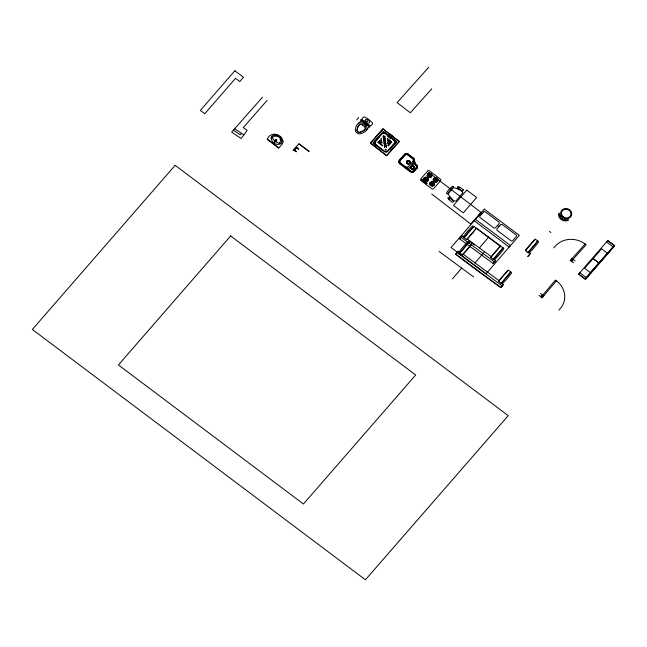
<?xml version="1.0" encoding="UTF-8"?>
<svg xmlns="http://www.w3.org/2000/svg" width="647" height="647" viewBox="0 0 647 647"><rect width="100%" height="100%" fill="white"/><g stroke="black" fill="none" stroke-linecap="round" stroke-linejoin="round"><path stroke-width="0.97" d="M399.725 161.79L400.364 160.302L405.572 154.698M406.437 161.952L406.559 162.551M408.597 168.713L412.487 163.942M410.109 162.462L409.81 163.23M416.547 166.166L416.563 167.177M370.529 143.197L383.056 129.149L399.11 141.483L386.582 155.531L370.529 143.197M398.762 161.685L398.827 161.03A1.431 1.294 17 0 1 398.875 160.812L399.183 160.124M407.65 163.327L406.939 161.879M408.597 168.794L408.653 169.093M409.608 162.664L409.648 162.203M409.826 162.098L409.68 162.931M410.093 161.985L410.012 162.648M410.821 167.896L411.46 166.319M411.055 167.84L411.096 167.177M414.161 167.581L413.926 168.503M414.533 160.763L414.217 161.515M564.54 220.077L564.791 218.516M565.389 220.126L565.615 218.694M272.848 137.504L274.538 136.056L277.773 136.388A5.313 4.796 17 0 1 279.827 137.965L280.782 140.86L279.561 142.672M373.44 142.995L383.307 131.859M396.199 141.766L387.496 151.649L386.138 152.207L384.658 151.819L373.473 143.124M399.717 161.693L400.315 163.084M406.502 162.049L406.542 161.774M406.914 162.057L407.1 161.515M407.561 168.026L407.974 168.269M410.788 167.581L410.861 168.018M413.223 161.03L413.336 159.461M417.299 167.824L417.477 166.675M414.428 161.095L414.525 159.607M406.704 162.065L406.987 161.321M409.405 163.036L409.624 162.591M409.834 162.51L409.624 163.028M410.044 162.785L410.085 162.017M410.877 167.063L410.942 167.104M411.007 166.813L411.363 166.4M411.047 167.379L411.581 166.514M414.266 161.426L414.581 163.101M417.339 167.686L416.83 168.608M422.467 179.915C420.542 180.278 423.89 180.367 422.03 180.497M406.866 161.507L406.793 162.615L407.545 163.456M413.15 161.143L413.384 160.699M410.829 167.225L411.112 166.635M414.072 168.754L414.323 167.169M414.347 168.285L412.843 169.344M416.336 167.638L416.595 167.096M526.003 249.71L525.461 250.64L528.534 252.912L529.206 252.831A84.045 75.796 17 0 0 538.603 241.832A9.333 8.419 17 0 0 535.158 239.293A89.909 81.077 17 0 0 526.108 249.693L525.461 250.64L535.263 239.164M423.931 181.459C425.136 181.152 421.14 181.767 423.939 180.845M426.721 183.19C424.747 183.416 428.079 183.708 426.26 183.748M424.699 182.066C425.532 182.761 425.524 182.405 424.65 182.721M241.444 133.282L240.312 134.811L233.373 130.16M375.179 140.844L374.508 142.833L375.729 144.968M394.46 143.844L395.139 141.847L393.91 139.72M421.723 179.817C422.054 182.05 423.389 178.726 421.86 179.915M423.898 181.023L423.251 181.023L423.478 181.589M278.21 147.848L278.234 147.346L268.141 139.582L267.615 139.695M558.895 310.156L560.771 307.94A21.545 19.426 17 0 0 556.436 280.814L555.474 280.046L541.078 297.054L542.065 297.798L543.941 295.582M542.065 297.798L556.46 280.79M494.51 259.738L495.521 260.482L493.022 263.41L459.799 238.994L462.298 236.066L466.447 239.713L467.304 239.018L491.299 256.616L490.766 257.546L493.839 259.819L494.51 259.738A84.045 75.796 17 0 0 503.9 248.739A9.333 8.419 17 0 0 500.463 246.2A89.909 81.077 17 0 0 491.413 256.6L490.766 257.546L500.568 246.07M459.208 251.974L458.197 251.222L455.698 254.15L500.77 287.478L503.277 284.551L498.522 281.615L499.055 280.677L463.203 254.174L462.346 254.869L459.273 252.597L459.208 251.974A84.045 75.796 17 0 1 468.606 240.975A9.333 8.419 17 0 1 472.043 243.515A89.909 81.077 17 0 1 463.195 254.069L462.346 254.869L472.148 243.393M452.52 278.833L461.667 268.117M479.467 247.866L488.614 237.15M475.035 262.925L484.191 252.209M508.324 270.131L498.522 281.615L499.161 280.669A89.909 81.077 17 0 1 508.218 270.26A9.333 8.419 17 0 1 511.656 272.799A84.045 75.796 17 0 1 502.258 283.798M530.216 253.575L527.717 256.503A8.799 7.934 17 0 0 530.216 253.575L529.206 252.831M298.914 143.836L308.975 151.398L298.914 143.836L293.107 150.339M448.84 197.893L449.851 196.737M456.887 188.649L457.898 187.493M450.15 198.475L450.733 197.804M458.197 189.223L458.772 188.56M561.281 218.637L562.478 217.263M562.801 217.521L563.311 216.939M561.944 219.139L563.141 217.764M578.62 274.085L607.751 240.595L614.65 245.779L585.511 279.261L578.62 274.085L585.43 279.221L614.65 245.779L607.768 240.587M590.42 272.662L598.823 263.005L593.008 258.638L584.605 268.295L590.865 273.002M607.412 253.22L599.009 262.876L593.202 258.509L601.605 248.852L607.856 253.551M266.96 100.544L243.256 127.645L247.138 130.379L241.145 138.547L231.683 132.077L262.569 97.155M584.985 278.881L614.205 245.439M294.288 149.894L296.277 147.67M294.474 150.039L296.488 147.783L298.72 149.506M356.691 119.913L358.729 117.633M363.242 123.423L363.565 123.059L366.17 125.065L365.846 125.429L363.242 123.423A4.553 4.108 17 0 0 357.306 124.434A11.274 10.166 17 0 0 355.438 130.565L355.478 130.783A4.238 3.817 17 0 0 355.996 132.085L357.993 133.622A3.987 3.599 17 0 0 359.384 133.905L359.619 133.905A13.773 12.422 17 0 0 365.717 131.042A4.569 4.125 17 0 0 365.87 125.405M428.751 67.207L397.112 102.622L410.327 112.788L431.759 88.801M375.689 136.954L383.008 128.761M399.272 160.003L404.577 154.172M406.639 161.346L407.052 160.893M407.092 160.941L406.453 161.839L406.648 162.769M407.02 161.653L407.44 161.184M409.13 163.27L409.551 162.801M409.236 163.416L409.713 162.874M409.502 163.545L409.907 163.084M406.931 167.371L408.33 166.586L413.207 161.071M407.44 167.767L408.12 168.285M413.126 169.053L414.023 168.349M416.45 167.46L412.268 171.536M414.282 171.447L416.927 168.487M421.852 180.359L422.329 179.826M421.828 180.553L422.564 179.785M424.456 181.087L425.669 179.72M426.365 178.944L427.578 177.585M428.031 177.076L429.244 175.717M429.94 174.941L431.153 173.574M424.675 182.527L425.2 182.017M426.082 183.611L426.559 183.077M426.785 183.829C425.039 184.039 427.861 182.745 426.729 183.659M430.465 185.705L431.678 184.346M432.374 183.57L433.587 182.203M434.04 181.702L435.253 180.335M435.949 179.559L437.162 178.2M553.751 247.898L555.684 245.723A21.545 19.426 17 0 1 585.131 243.992M570.266 260.604L585.155 243.968L586.142 244.712L571.252 261.348L570.266 260.604L572.207 258.436M424.052 181.589L423.308 181.686M424.545 181.985L425.378 181.953M426.761 183.012L425.985 183.036L426.001 183.756M381.431 133.832L383.412 132.845L385.903 133.565M404.448 154.269L405.337 153.784M414.395 171.342L413.077 172.151M411.225 166.514L412.746 166.012M406.963 161.046L407.489 160.715M408.783 163.804L409.64 163.424M411.872 166.174L412.657 166.004M411.613 166.497L412.301 166.239M413.19 169.231L414.015 168.818M413.829 168.98L413.255 169.271M412.754 171.398L413.279 171.067M407.222 161.362L408.37 160.974M408.807 163.424L409.26 163.181M408.872 163.586L409.316 163.351M407.529 168.18L407.942 168.236M411.468 166.611L412.632 166.23M382.094 149.853L373.384 143.699L373.004 142.833L383.364 131.438L396.579 141.418L396.433 142.316L390.278 149.214L389.494 149.408M405.37 154.811L406.324 154.496M407.796 160.553L407.262 160.747L408.136 160.521M408.718 163.44L407.845 163.408M408.872 163.4L408.508 163.481M412.244 164.063L412.786 163.853M413.368 172.045L411.743 172.296M559.526 215.718L560.981 215.208M559.752 216.478L561.345 215.92M405.184 153.84L407.303 153.687M407.578 160.893L408.12 160.78M408.427 163.667L409.139 163.473M409.041 163.788L407.707 163.788M412.527 163.926L413.053 163.804M412.374 166.239L413.91 166.958M413.401 168.948L411.767 168.851M412.94 169.279L411.605 168.996M412.665 171.439L411.104 171.382M427.085 175.547L428.451 175.426M430.732 175.224L432.099 175.102M429.519 184.177L430.886 184.055M433.166 183.853L434.533 183.732M406.17 154.512L406.906 154.512M407.667 160.585L408.403 160.529M408.014 160.788L409.527 161.402M408.176 163.651L408.75 163.618M408.241 163.845L408.702 163.82L407.254 163.57M412.915 163.82L413.934 163.901M412.147 166.093L412.697 166.061M407.214 167.314L406.348 167.363M413.182 169.288L412.56 169.296L412.964 169.336M423.486 179.413L424.861 179.373M427.166 179.3L428.54 179.259M433.078 180.028L434.452 179.979M436.757 179.915L438.132 179.874M409.899 156.647L410.966 156.623M401.779 157.698L402.846 157.674M414.533 164.451L415.6 164.435M404.844 167.347L405.912 167.322M414.387 169.506L415.447 169.482M411.904 172.304L409.875 171.641L399.611 163.691M408.111 160.966L408.977 161.176M383.453 131.842L396.174 141.556M406.631 167.387L400.242 163.02M406.761 154.496L407.343 154.625M408.184 160.513L408.734 160.666M407.901 160.804L408.799 160.885M408.346 163.489L407.529 163.262M407.909 163.602L408.508 163.659M412.398 166.004L413.651 166.425L412.826 166.02M412.357 166.061L413.109 166.15M408.273 160.521L408.88 160.65M407.626 163.764L408.111 163.885L407.262 163.497M413.231 166.19L414.371 167.322M407.141 153.654L408.589 154.261M407.141 154.568L413.045 158.96M407.481 163.416L408.095 163.642M413.384 166.271L413.934 166.586M408.621 160.569L409.26 160.836M413.797 163.861L414.444 164.152M405.483 167.063L405.952 167.274M411.379 171.479L409.082 169.878M408.306 154.083L413.676 158.183M234.635 128.737L243.798 134.859M540.552 293.463L542.736 295.008L540.528 296.463L539.008 295.38M461.157 237.4L494.381 261.817M500.552 245.973L476.435 228.148L466.447 239.713L467.288 238.921A89.909 81.077 17 0 0 476.143 228.359A9.333 8.419 17 0 0 472.698 225.819A84.045 75.796 17 0 0 463.309 236.818M472.253 243.385L474.413 244.978M457.065 252.556L502.137 285.877M439.095 251.432L473.604 276.94M296.496 147.653L297.96 148.737M549.408 231.432L550.856 232.516M481.942 213.809L480.899 213.033L475.44 219.309L510.507 245.553L509.205 247.049L474.219 220.748M497.503 225.455L498.966 226.555M476.313 228.197L500.398 246.272M459.313 187.258L457.744 186.465L457.526 187.209L458.642 188.051M449.584 198.451L448.476 197.618L447.732 197.982L448.897 199.236M606.579 241.946L613.016 246.806M598.92 262.941L599.357 263.272M573.501 262.819L572.013 261.703L573.016 259.358L575.143 260.967M579.736 272.67L586.174 277.523M428.678 172.393L481.061 212.402L470.717 223.991L431.686 193.987M427.594 173.792L429.147 174.989M430.037 175.669L431.589 176.866M433.603 178.41L435.156 179.607M436.046 180.287L437.607 181.483M414.282 164.055L416.142 165.478M409.171 160.788L409.551 161.063M408.855 161.111L409.341 161.483M406.583 162.623L407.448 163.61M406.898 163.27L407.416 163.667M424.011 177.796L425.572 178.993M426.462 179.672L428.015 180.869M430.029 182.414L431.581 183.611M432.471 184.298L434.024 185.495M411.904 168.932L411.031 167.694M411.832 169.142L410.958 168.163L411.411 168.867M298.154 148.519L296.342 147.128L293.722 150.055L295.533 151.455M294.482 150.088L296.682 151.786M294.312 150.104L295.728 151.236M399.846 163.926L399.118 162.979A1.431 1.294 17 0 1 399.005 162.769L398.867 162.348M413.579 158.094L414.371 159.146M412.802 158.693L413.384 159.583M416.07 165.406L416.579 166.295M409.511 161.111L410.109 162.146M409.923 161.685L410.052 162.146M413.765 166.433L414.25 167.015M406.906 162.842L406.712 162.243M407.109 163.376L406.47 162.486M408.864 169.579L409.211 170.015M413.692 166.7L414.08 167.266M409.842 161.402L410.077 161.952M409.341 161.216L409.842 162.397M409.171 161.321L409.656 162.324M411.168 168.56L410.853 167.743M414.298 162.753L417.169 165.519M417.097 165.381L417.477 166.821M409.947 161.758L410.052 162.308M411.047 168.43L410.813 167.824M408.88 169.619L408.621 168.964M414.266 158.936L414.533 159.663M414.169 166.999L414.363 167.605M409.591 161.499L409.842 162.171M398.9 162.494L398.754 161.54M414.978 163.958L415.156 164.928M414.832 169.004L415.002 169.983M410.344 156.145L410.522 157.124M405.289 166.845L405.459 167.824M402.224 157.197L402.402 158.175M431.638 181.637L431.848 182.899M432.204 185.01L432.414 186.271M429.204 173.008L429.414 174.269M429.77 176.38L429.98 177.65M414.12 167.379L414.169 167.783M435.374 177.618L435.496 178.887M435.706 181.006L435.835 182.276M425.783 177.003L425.912 178.273M426.122 180.392L426.244 181.661M495.521 260.482A8.799 7.934 17 0 1 493.022 263.41M459.799 238.994A8.799 7.934 17 0 1 462.298 236.066M280.871 143.092A1.981 1.787 17 0 1 279.294 143.286A10.845 9.786 17 0 1 272.241 137.86A1.981 1.787 17 0 1 272.152 136.388M503.277 284.551A8.799 7.934 17 0 1 500.77 287.478A1054.068 950.589 17 0 1 455.698 254.15A8.799 7.934 17 0 1 458.197 251.222M391.2 135.66A1.27 1.148 17 0 1 390.57 137.431A1.27 1.148 17 0 1 388.936 136.177A1.351 1.221 17 0 1 390.756 135.223A1.27 1.148 17 0 0 388.936 136.177A1.351 1.221 17 0 0 390.602 137.504A1.351 1.221 17 0 0 391.249 135.603M369.162 125.154A10.756 9.697 17 0 1 368.984 125.955M368.839 126.448A12.633 11.395 17 0 1 366.388 130.257M362.102 120.657A10.756 9.697 17 0 1 362.943 120.35M358.252 123.528A12.455 11.234 17 0 1 361.608 120.884M378.083 142.599L378.083 142.599M379.126 143.383L379.126 143.383M379.684 140.763L379.684 140.763M380.137 144.168L380.137 144.168M380.485 139.857L380.565 139.776M380.946 143.262L380.946 143.262M381.172 144.96L381.172 144.96M381.293 138.951L381.293 138.951M381.52 140.658L381.52 140.658M381.859 142.397L381.859 142.397M382.094 144.103L382.167 144.022M382.32 145.801L382.32 145.801M568.276 220.004L568.058 220.344A6.486 5.847 17 0 1 561.103 219.47A6.486 5.847 17 0 1 558.733 213.332L559.566 213.47A5.637 5.087 17 0 0 561.612 218.888A5.637 5.087 17 0 0 567.662 219.64L568.276 220.004M365.102 120.585L365.547 121.96A3.057 2.758 17 0 0 366.946 123.043L368.839 123.059A1.52 1.367 17 0 0 369.486 122.348L369.122 120.617A3.057 2.758 17 0 0 367.714 119.541L365.822 119.517A1.52 1.367 17 0 0 365.175 120.237L365.102 120.585M271.125 138.126L272.217 141.458A7.287 6.567 17 0 0 275.493 143.974L278.016 144.499L280.297 143.925A3.68 3.316 17 0 0 281.485 142.712L281.833 140.536L280.838 138.167A7.254 6.543 17 0 0 277.369 135.506L274.684 135.037L272.452 135.757A3.68 3.316 17 0 0 271.384 137.067L271.125 138.126M378.171 142.607L377.953 142.194L378.171 142.607M378.988 141.693L378.77 141.281L378.988 141.693M379.223 143.399L379.005 142.987L379.223 143.399M379.781 140.771L379.554 140.359L379.781 140.771M380.007 142.477L379.789 142.065L380.007 142.477M380.234 144.176L380.015 143.763L380.234 144.176M380.808 141.572L380.59 141.159L380.808 141.572M381.043 143.27L380.816 142.858L381.043 143.27M381.39 138.968L381.172 138.555L381.39 138.968M381.269 144.977L381.051 144.564L381.269 144.977M381.617 140.666L381.398 140.253L381.617 140.666M381.956 142.413L381.738 142L381.956 142.413M382.409 145.818L382.191 145.405L382.409 145.818M383.073 136.671L383.299 137.188L383.073 136.671M383.299 138.377L383.525 138.895L383.396 138.401M383.525 140.075L383.752 140.593L383.525 140.075M383.792 135.7L384.011 136.218L383.792 135.7M383.752 141.782L383.978 142.3L383.776 141.693M384.019 137.399L384.245 137.916L384.019 137.399M383.986 143.48L384.205 143.998L383.986 143.48M384.245 139.105L384.472 139.623L384.245 139.105M384.213 145.187L384.431 145.704L384.302 145.211M384.472 140.803L384.698 141.321L384.472 140.803M384.811 136.509L385.03 137.035L384.811 136.509M384.439 146.885L384.658 147.403L384.439 146.885M384.698 142.51L384.925 143.027L384.698 142.51M385.038 138.215L385.256 138.733L385.038 138.215M384.925 144.208L385.151 144.726L384.949 144.119M385.264 139.914L385.483 140.439L385.264 139.914M385.151 145.907L385.377 146.432L385.151 145.907M385.491 141.62L385.717 142.138L385.491 141.62M385.717 143.319L385.944 143.836L385.717 143.319M385.944 145.025L386.17 145.543L385.944 145.025M386.17 146.723L386.396 147.241L386.17 146.723M387.302 138.434L387.521 138.951L387.302 138.434M387.529 140.132L387.747 140.65L387.529 140.132M387.658 141.887L387.877 142.405L387.739 141.984M387.885 143.585L388.103 144.111L387.885 143.585M388.111 145.292L388.329 145.81L388.111 145.292M388.329 139.226L388.556 139.744L388.329 139.226M388.564 140.925L388.782 141.442L388.564 140.925M388.79 142.623L389.009 143.149L388.79 142.623M389.017 144.33L389.235 144.847L389.017 144.33M389.365 140.019L389.583 140.536L389.462 140.043M389.591 141.717L389.817 142.235L389.591 141.717M389.817 143.424L390.044 143.941L389.817 143.424M390.384 140.828L390.602 141.345L390.384 140.828M390.61 142.534L390.828 143.052L390.61 142.534M391.427 141.636L391.653 142.154L391.427 141.636M366.809 121.224C368.127 122.857 367.811 119.606 366.817 121.191M414.347 162.211C415.795 163.869 415.172 160.545 414.347 162.211M372.615 123.44L372.575 123.634A4.489 4.052 17 0 1 370.796 125.639L370.116 125.639A22.871 20.631 17 0 1 362.215 119.533L362.102 118.911A4.489 4.052 17 0 1 363.849 116.953L364.528 116.945A22.871 20.631 17 0 1 372.454 123.011L372.615 123.44M283.038 141.717L282.561 143.65L278.639 148.179L267.187 139.364C270.406 130.799 282.27 133.727 283.038 141.717M274.191 141.806L274.943 142.041L274.191 141.806M275.46 140.213C276.075 142.057 277.005 139.024 275.46 140.213M383.315 136.857L383.315 136.857M384.035 135.878L384.035 135.878M384.261 137.585L384.261 137.585M384.229 143.666L384.229 143.666M385.054 136.695L385.054 136.695M384.714 140.989L384.714 140.989M385.28 138.401L385.28 138.401M385.733 141.798L385.733 141.798M385.402 146.093L385.402 146.093M385.96 143.505L385.96 143.505M386.413 146.909L386.413 146.909M387.545 138.612L387.545 138.612M387.771 140.318L387.771 140.318M388.127 143.771L388.127 143.771M388.58 139.404L388.58 139.404M388.354 145.478L388.354 145.478M388.807 141.111L388.807 141.111M390.626 141.014L390.626 141.014M375.042 142.251L375.77 144.402L384.803 151.366L386.081 151.754L387.229 151.22L394.015 143.61L394.638 142.097L393.538 139.995L385.305 133.703L383.728 133.29L381.762 134.196L375.042 142.251M385.288 149.465C385.442 151.697 387.407 148.527 385.288 149.465M449.172 198.799L448.816 199.6L452.496 202.365L453.256 201.872L453.612 201.08L449.932 198.314L449.172 198.799M463.365 189.87L462.241 191.164L458.561 188.398L459.685 187.104L463.365 189.87M462.848 192.79L456.038 200.902L454.024 201.023L449.616 196.453L448.072 193.752L453.377 187.654A19.119 17.243 17 0 1 462.265 191.552L462.848 192.79M370.343 142.963L386.615 155.781L399.385 141.467L383.032 128.899L370.343 142.963M502.986 247.817L493.192 259.342A89.909 81.077 17 0 0 502.986 247.817M510.742 271.877L500.948 283.41A89.909 81.077 17 0 0 510.742 271.877M537.681 240.91L527.895 252.435A89.909 81.077 17 0 0 537.681 240.91M473.871 226.442L464.012 237.918A89.909 81.077 17 0 1 473.871 226.442M469.779 241.598L459.92 253.074A89.909 81.077 17 0 1 469.779 241.598M484.288 209.118L451.04 247.51L486.091 273.746L519.339 235.354L484.288 209.118M483.463 212.054L480.034 216.009A1.383 1.254 17 0 0 480.3 217.788L493.669 227.793A1.383 1.254 17 0 0 495.594 227.655L499.015 223.7A1.383 1.254 17 0 0 498.756 221.921L485.387 211.917A1.383 1.254 17 0 0 483.463 212.054M500.487 224.8L497.066 228.755A1.383 1.254 17 0 0 497.333 230.534L510.879 240.676A1.383 1.254 17 0 0 512.804 240.538L516.233 236.584A1.383 1.254 17 0 0 515.966 234.804L502.412 224.663A1.383 1.254 17 0 0 500.487 224.8M234.869 70.782L200.368 110.427L204.751 113.718L235.557 78.311L239.811 81.506L243.498 77.268L234.869 70.782M175.151 165.325L32.35 329.46L365.434 579.793L508.235 415.665L175.151 165.325M230.655 235.937L118.409 364.948L303.435 504.013L415.681 375.001L230.655 235.937M466.81 190.121L453.474 205.447L463.317 212.847L476.653 197.521L466.81 190.121M360.986 119.8L360.662 120.156L369.752 127.152L370.076 126.788L360.986 119.8M389.777 133.961L387.634 136.363L390.618 138.66L392.761 136.258L389.777 133.961M390.82 135.142L391.128 135.741L390.82 135.142M404.747 154.956L399.87 160.416A2.329 2.103 17 0 0 400.275 163.408L410.473 171.253A2.176 1.965 17 0 0 413.506 171.075L416.32 167.921A2.176 1.965 17 0 0 415.948 165.122L414.185 163.764A2.329 2.103 17 0 1 413.522 161.135A2.329 2.103 17 0 0 412.867 158.507L407.998 154.762A2.329 2.103 17 0 0 404.747 154.956M427.707 171.051L420.825 178.758A1.407 1.27 17 0 0 421.06 180.57L431.638 188.698A1.407 1.27 17 0 0 433.603 188.584L440.486 180.869A1.407 1.27 17 0 0 440.243 179.057L429.665 170.929A1.407 1.27 17 0 0 427.707 171.051M453.223 186.49L452.431 186.32A23.405 21.108 17 0 0 446.446 193.202L447.578 194.051A23.405 21.108 17 0 1 453.563 187.177L453.223 186.49M364.892 126.529L362.239 124.491A2.992 2.701 17 0 0 358.535 125.542A12.794 11.541 17 0 0 356.966 130.629A2.402 2.167 17 0 0 357.831 131.899A2.402 2.167 17 0 0 359.384 132.465A12.794 11.541 17 0 0 364.455 130.096A2.992 2.701 17 0 0 364.892 126.529M364.762 126.634L362.15 124.62A2.814 2.539 17 0 0 358.689 125.631A12.616 11.379 17 0 0 357.136 130.621A2.232 2.014 17 0 0 357.945 131.778A2.232 2.014 17 0 0 359.36 132.303A12.616 11.379 17 0 0 364.334 129.966A2.814 2.539 17 0 0 364.762 126.634M275.355 140.868A0.849 0.76 17 0 0 276.762 140.609A0.849 0.76 17 0 0 275.743 139.606A0.849 0.76 17 0 0 275.355 140.868M424.262 180.748A2.418 2.184 17 0 0 428.314 180.092A2.418 2.184 17 0 0 425.467 177.165A2.418 2.184 17 0 0 424.262 180.748M424.569 180.497A1.998 1.795 17 0 0 427.91 179.963A1.998 1.795 17 0 0 425.564 177.545A1.998 1.795 17 0 0 424.569 180.497M427.845 176.736A2.418 2.184 17 0 0 431.889 176.089A2.418 2.184 17 0 0 429.042 173.161A2.418 2.184 17 0 0 427.845 176.736M428.144 176.494A1.998 1.795 17 0 0 431.484 175.952A1.998 1.795 17 0 0 429.139 173.533A1.998 1.795 17 0 0 428.144 176.494M430.279 185.365A2.418 2.184 17 0 0 434.323 184.71A2.418 2.184 17 0 0 431.484 181.783A2.418 2.184 17 0 0 430.279 185.365M430.587 185.115A1.998 1.795 17 0 0 433.919 184.581A1.998 1.795 17 0 0 431.573 182.163A1.998 1.795 17 0 0 430.587 185.115M433.854 181.354A2.418 2.184 17 0 0 437.898 180.707A2.418 2.184 17 0 0 435.059 177.779A2.418 2.184 17 0 0 433.854 181.354M434.161 181.111A1.998 1.795 17 0 0 437.493 180.578A1.998 1.795 17 0 0 435.156 178.16A1.998 1.795 17 0 0 434.161 181.111M562.72 216.422A4.788 4.319 17 0 0 570.743 215.127A4.788 4.319 17 0 0 565.114 209.329A4.788 4.319 17 0 0 562.72 216.422M562.114 216.915A5.637 5.087 17 0 0 571.544 215.394A5.637 5.087 17 0 0 564.92 208.569A5.637 5.087 17 0 0 562.114 216.915"/></g></svg>
